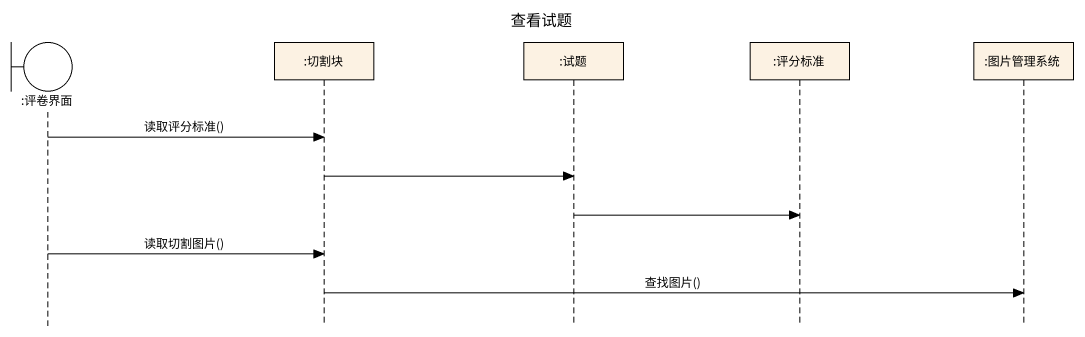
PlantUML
@startuml
title 查看试题
hide footbox
boundary ":评卷界面" as 评卷界面
participant ":切割块" as 切割块
participant ":试题" as 试题
participant ":评分标准" as 评分标准
participant ":图片管理系统" as 图片管理系统

评卷界面 -> 切割块 : 读取评分标准()
切割块 -> 试题
试题 -> 评分标准
评卷界面 -> 切割块 : 读取切割图片()
切割块 -> 图片管理系统 : 查找图片()
@enduml
